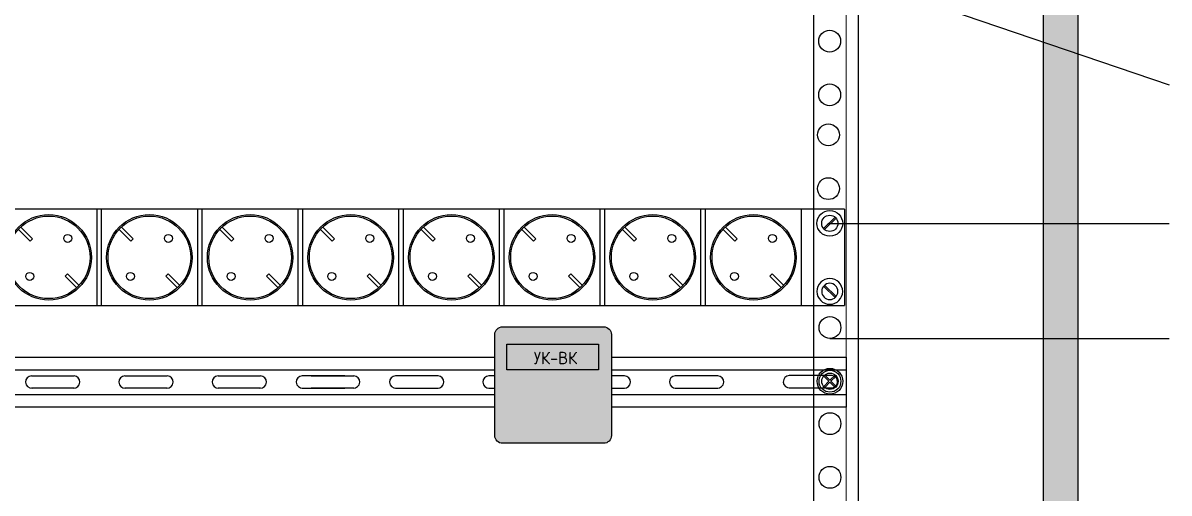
# Model space of a CAD drawing. Header units: millimetres. Extents: x -695119 to 412940, y -249585 to 622758.
# Drawn here: x -474848 to -463789, y 84060 to 88597 of the extents above; entities that cross this region are included whole.
import ezdxf

# ---------------------------------------------------------------- set-up
doc = ezdxf.new("R2010")
doc.units = ezdxf.units.MM
doc.layers.add('(АР) Текст', color=7, linetype='Continuous', lineweight=25)
doc.styles.add('GOST-2.304_Type-B_italic', font='')
doc.styles.get('GOST-2.304_Type-B_italic').set_extended_font_data('GOST type B')

# ---------------------------------------------------------------- blocks, each defined once
blk = doc.blocks.new('2p_Gesock')
at = {"ltscale": 0.1}
for p, q in [((-0.077, 1.923), (-0.077, 1.156)), ((0.077, 1.923), (0.077, 1.156)), ((0.077, 1.156), (-0.077, 1.156)), ((-0.077, -1.923), (-0.077, -1.156)), ((0.077, -1.156), (-0.077, -1.156)), ((0.077, -1.923), (0.077, -1.156))]:
    blk.add_line(p, q, dxfattribs=at)
for centre, radius in [((0, 0), 1.993), ((0, 0), 1.925), ((-1.253, 0), 0.187), ((1.253, 0), 0.187)]:
    blk.add_circle(centre, radius, dxfattribs=at)
blk = doc.blocks.new('SCREW')
for p, q in [((0.244, 0.29), (-0.29, -0.244)), ((0.29, 0.244), (-0.244, -0.29))]:
    blk.add_line(p, q)
for radius in [0.6, 0.379]:
    blk.add_circle((0, 0), radius)
blk = doc.blocks.new('BLANC1U')
for p, q in [((24.15, 0), (-24.15, 0)), ((-24.15, -4.5), (-24.15, 0)), ((24.15, -4.5), (24.15, 0)), ((-24.15, -4.5), (24.15, -4.5))]:
    blk.add_line(p, q)
at = {"xscale": -1}
blk.add_blockref('SCREW', (-23.468, -0.663), dxfattribs=at)
blk.add_blockref('SCREW', (23.468, -0.663))
at = {"rotation": 180}
blk.add_blockref('SCREW', (-23.468, -3.837), dxfattribs=at)
at = {"xscale": -1, "rotation": 180}
blk.add_blockref('SCREW', (23.468, -3.837), dxfattribs=at)
blk = doc.blocks.new('TLK-RS08MF1-BK')
for points in [[(721.5, 391.7), (329.8, 391.7), (329.8, 0), (721.5, 0)], [(1170.9, 391.7), (779.2, 391.7), (779.2, 0), (1170.9, 0)], [(1579.4, 391.7), (1187.7, 391.7), (1187.7, 0), (1579.4, 0)], [(1987.9, 391.7), (1596.2, 391.7), (1596.2, 0), (1987.9, 0)], [(2396.4, 391.7), (2004.7, 391.7), (2004.7, 0), (2396.4, 0)], [(2805, 391.7), (2413.3, 391.7), (2413.3, 0), (2805, 0)], [(3213.5, 391.7), (2821.8, 391.7), (2821.8, 0), (3213.5, 0)], [(3622, 391.7), (3230.3, 391.7), (3230.3, 0), (3622, 0)], [(4030.6, 391.7), (3638.9, 391.7), (3638.9, 0), (4030.6, 0)], [(605.9, 114.9), (329.8, 114.9), (329.8, 276.8), (605.9, 276.8)]]:
    blk.add_lwpolyline(points, close=True)
at = {"xscale": 87.0444934736006, "yscale": 87.0444934736006, "zscale": 87.0444934736006}
for name, p, rotation in [('2p_Gesock', (975, 195.9), 225), ('2p_Gesock', (1383.5, 195.9), 225), ('2p_Gesock', (1792.1, 195.9), 225), ('2p_Gesock', (2200.6, 195.9), 225), ('2p_Gesock', (2609.1, 195.9), 225), ('2p_Gesock', (3017.6, 195.9), 225), ('2p_Gesock', (3426.2, 195.9), 225), ('2p_Gesock', (3834.7, 195.9), 225), ('BLANC1U', (2102.1, 0), 180)]:
    blk.add_blockref(name, p, dxfattribs=dict(at, rotation=rotation))

msp = doc.modelspace()

# ---------------------------------------------------------------- hatches: boundary and pattern name
at = {"lineweight": 0, "true_color": 0xc7c8ca}
h = msp.add_hatch(color=9, dxfattribs=at)
h.dxf.hatch_style = 1
h.paths.add_polyline_path([(-479203.762, 92580.017), (-479564.329, 92580.017), (-479564.329, 77459.794), (-479203.762, 77459.794)])
h.paths.add_polyline_path([(-476123.448, 93041.057), (-479564.329, 93041.057), (-479564.329, 92580.017), (-479203.762, 92580.017), (-476123.448, 92580.017)])
h.paths.add_polyline_path([(-475014.203, 93041.057), (-476123.448, 93041.057), (-476123.448, 92580.017), (-475014.085, 92580.017)])
h.paths.add_polyline_path([(-474626.291, 93041.057), (-475014.203, 93041.057), (-475014.085, 92580.017), (-474626.291, 92580.017)])
h.paths.add_polyline_path([(-474271.126, 93041.057), (-474626.291, 93041.057), (-474626.291, 92580.017), (-474271.126, 92580.017)])
h.paths.add_polyline_path([(-464670.165, 93041.057), (-474271.126, 93041.057), (-474271.126, 92580.017), (-464670.165, 92580.017)])
h.paths.add_polyline_path([(-464670.165, 92566.872), (-465000.306, 92566.872), (-465000.306, 91810.981), (-464670.165, 91810.981)])
h.paths.add_polyline_path([(-464670.165, 91810.981), (-465000.306, 91810.981), (-465000.306, 90892.45), (-464670.165, 90892.45)])
h.paths.add_polyline_path([(-464670.165, 90892.45), (-465000.306, 90892.45), (-465000.306, 89957.478), (-464670.165, 89957.478)])
h.paths.add_polyline_path([(-464670.165, 89957.478), (-465000.306, 89957.478), (-465000.306, 89038.904), (-464670.165, 89038.904)])
h.paths.add_polyline_path([(-464670.165, 89038.904), (-465000.306, 89038.904), (-465000.306, 88099.312), (-464670.165, 88099.312)])
h.paths.add_polyline_path([(-464670.165, 88099.312), (-465000.306, 88099.312), (-465000.306, 86334.161), (-464670.165, 86334.161)])
h.paths.add_polyline_path([(-464670.165, 86334.161), (-465000.306, 86334.161), (-465000.306, 82620.3), (-464670.165, 82620.3)])
h.paths.add_polyline_path([(-464670.165, 82620.3), (-465000.306, 82620.3), (-465000.306, 79110.734), (-464670.165, 79110.734)])
h.paths.add_polyline_path([(-464670.165, 79110.734), (-465000.306, 79110.734), (-465000.306, 77459.794), (-464670.165, 77459.794)])
h.paths.add_polyline_path([(-465974.329, 77459.794), (-479564.329, 77459.794), (-479564.329, 76286.529), (-465974.329, 76286.529)])
h.paths.add_polyline_path([(-464670.165, 77459.794), (-465974.329, 77459.794), (-465974.329, 76286.529), (-464670.165, 76286.529)])
at = {"lineweight": 0, "true_color": 0xffffff}
h = msp.add_hatch(color=7, dxfattribs=at)
h.dxf.hatch_style = 1
h.paths.add_polyline_path([(-470219.635, 85664.83, 0.414213562), (-470294.635, 85589.83), (-470294.635, 84614.83, 0.414213562), (-470219.635, 84539.83), (-469244.635, 84539.83, 0.414213562), (-469169.635, 84614.83), (-469169.635, 85589.83, 0.414213562), (-469244.635, 85664.83)])
h.paths.add_polyline_path([(-469971.618, 85237.467), (-469447.966, 85237.467), (-469447.966, 85487.728), (-469971.618, 85487.728)], flags=24)
at = {"lineweight": 0, "true_color": 0xc7c8ca}
h = msp.add_hatch(color=9, dxfattribs=at)
h.dxf.hatch_style = 1
h.paths.add_polyline_path([(-470219.635, 85664.83, 0.414213562), (-470294.635, 85589.83), (-470294.635, 84614.83, 0.414213562), (-470219.635, 84539.83), (-469244.635, 84539.83, 0.414213562), (-469169.635, 84614.83), (-469169.635, 85589.83, 0.414213562), (-469244.635, 85664.83)])
h.paths.add_polyline_path([(-470179.344, 85497.09), (-469294.931, 85497.09), (-469294.931, 85248.399), (-470179.344, 85248.399)], flags=16)
h.paths.add_polyline_path([(-469971.618, 85237.467), (-469447.966, 85237.467), (-469447.966, 85487.728), (-469971.618, 85487.728)], flags=24)

# ---------------------------------------------------------------- linework, layer by layer
at = {"layer": '(АР) Текст', "color": 7, "lineweight": 15}
for p, q in [((-464670.165, 77459.794), (-464670.165, 93041.057)), ((-466906.09, 92566.872), (-466906.09, 83312.816)), ((-465000.306, 77459.794), (-465000.306, 92566.872))]:
    msp.add_line(p, q, dxfattribs=at)
at = {"layer": '(АР) Текст', "color": 7}
for p, q in [((-466839.814, 89038.904), (-463788.736, 87999.558)), ((-467080.752, 86662.697), (-463788.736, 86662.697)), ((-467061.041, 85551.288), (-463788.736, 85551.288))]:
    msp.add_line(p, q, dxfattribs=at)
for points in [[(-467219.329, 92566.872), (-467219.329, 77459.794)], [(-466786.375, 77459.794), (-466786.375, 92566.872)], [(-470294.635, 84888.725), (-476902.391, 84888.725), (-476902.391, 85372.744), (-470294.635, 85372.744)], [(-469169.635, 85372.744), (-466906.09, 85372.744), (-466906.09, 84888.725), (-469169.635, 84888.725)], [(-476902.391, 85249.859), (-470294.635, 85249.859)], [(-474765.705, 85192.087), (-474355.107, 85192.087)], [(-473865.705, 85192.087), (-473455.107, 85192.087)], [(-472965.705, 85192.087), (-472555.107, 85192.087)], [(-471742.776, 85192.087), (-472153.373, 85192.087)], [(-472065.705, 85192.087), (-471655.107, 85192.087)], [(-470842.776, 85192.087), (-471253.373, 85192.087)], [(-470294.635, 85192.087), (-470353.373, 85192.087)], [(-469169.635, 85249.859), (-466906.09, 85249.859)], [(-469042.776, 85192.087), (-469169.635, 85192.087)], [(-468142.776, 85192.087), (-468553.373, 85192.087)], [(-467043.513, 85193.949), (-467454.11, 85193.949)], [(-467070.57, 85138.743), (-467121.043, 85189.215)], [(-467111.514, 85198.744), (-467061.041, 85148.272)], [(-467010.569, 85198.744), (-467061.041, 85148.272)], [(-467001.04, 85189.215), (-467051.513, 85138.743)], [(-474355.107, 85072.094), (-474765.705, 85072.094)], [(-473455.107, 85072.094), (-473865.705, 85072.094)], [(-472555.107, 85072.094), (-472965.705, 85072.094)], [(-472153.373, 85072.094), (-471742.776, 85072.094)], [(-471655.107, 85072.094), (-472065.705, 85072.094)], [(-471253.373, 85072.094), (-470842.776, 85072.094)], [(-470353.373, 85072.094), (-470294.635, 85072.094)], [(-469169.635, 85072.094), (-469042.776, 85072.094)], [(-468553.373, 85072.094), (-468142.776, 85072.094)], [(-467454.11, 85073.956), (-467043.513, 85073.956)], [(-467070.57, 85138.743), (-467121.043, 85088.27)], [(-467061.041, 85129.214), (-467111.514, 85078.741)], [(-467010.569, 85078.741), (-467061.041, 85129.214)], [(-467051.513, 85138.743), (-467001.04, 85088.27)], [(-476902.391, 85011.61), (-470294.635, 85011.61)], [(-469169.635, 85011.61), (-466906.09, 85011.61)]]:
    msp.add_lwpolyline(points, dxfattribs=at)
msp.add_lwpolyline([(-470219.635, 85664.83), (-469244.635, 85664.83, -0.414213562), (-469169.635, 85589.83), (-469169.635, 84614.83, -0.414213562), (-469244.635, 84539.83), (-470219.635, 84539.83, -0.414213562), (-470294.635, 84614.83), (-470294.635, 85589.83, -0.414213562)], format="xyb", close=True, dxfattribs=at)
msp.add_lwpolyline([(-470179.344, 85497.09), (-469294.931, 85497.09), (-469294.931, 85248.399), (-470179.344, 85248.399)], close=True, dxfattribs=at)
for centre, radius in [((-467063.441, 88421.318), 105.558), ((-467063.441, 87903.215), 105.558), ((-467075.62, 87516.068), 105.558), ((-467075.62, 86997.965), 105.558), ((-467061.041, 85656.845), 105.558), ((-467061.041, 85138.743), 124.171), ((-467061.041, 85138.743), 105.558), ((-467061.041, 85138.743), 78.407), ((-467061.041, 84729.576), 105.558), ((-467061.041, 84211.474), 105.558)]:
    msp.add_circle(centre, radius, dxfattribs=at)
for centre, start, end in [((-474762.495, 85132.091), 93.0621386, 273.0621386), ((-474358.317, 85132.091), 266.9378614, 86.9378614), ((-473862.495, 85132.091), 93.0621386, 273.0621386), ((-473458.317, 85132.091), 266.9378614, 86.9378614), ((-472962.495, 85132.091), 93.0621386, 273.0621386), ((-472558.317, 85132.091), 266.9378614, 86.9378614), ((-472150.164, 85132.091), 93.0621386, 273.0621386), ((-471658.317, 85132.091), 266.9378614, 86.9378614), ((-471250.164, 85132.091), 93.0621386, 273.0621386), ((-470845.985, 85132.091), 266.9378614, 86.9378614), ((-470350.164, 85132.091), 93.0621386, 273.0621386), ((-469045.985, 85132.091), 266.9378614, 86.9378614), ((-468550.164, 85132.091), 93.0621386, 273.0621386), ((-468145.985, 85132.091), 266.9378614, 86.9378614), ((-467450.901, 85133.953), 93.0621386, 273.0621386), ((-467046.722, 85133.953), 266.9378614, 86.9378614)]:
    msp.add_arc(centre, 60.082, start, end, dxfattribs=at)
at = {"lineweight": 30}
msp.add_lwpolyline([(-465000.306, 92566.872), (-464670.165, 92566.872), (-464670.165, 77459.794), (-465000.306, 77459.794)], close=True, dxfattribs=at)

# ---------------------------------------------------------------- block references
at = {"layer": '(АР) Текст', "color": 7, "xscale": 2.37754392158592, "yscale": 2.37754392158592, "zscale": 2.37754392158592}
msp.add_blockref('TLK-RS08MF1-BK', (-476916.969, 85868.519), dxfattribs=at)

# ---------------------------------------------------------------- texts
at = {"lineweight": 30, "insert": (-469709.445, 85363.032), "char_height": 120, "width": 645.7096, "attachment_point": 5, "style": 'GOST-2.304_Type-B_italic'}
msp.add_mtext('\\pt2520;УК-ВК', dxfattribs=at)

doc.saveas('drawing.dxf')
